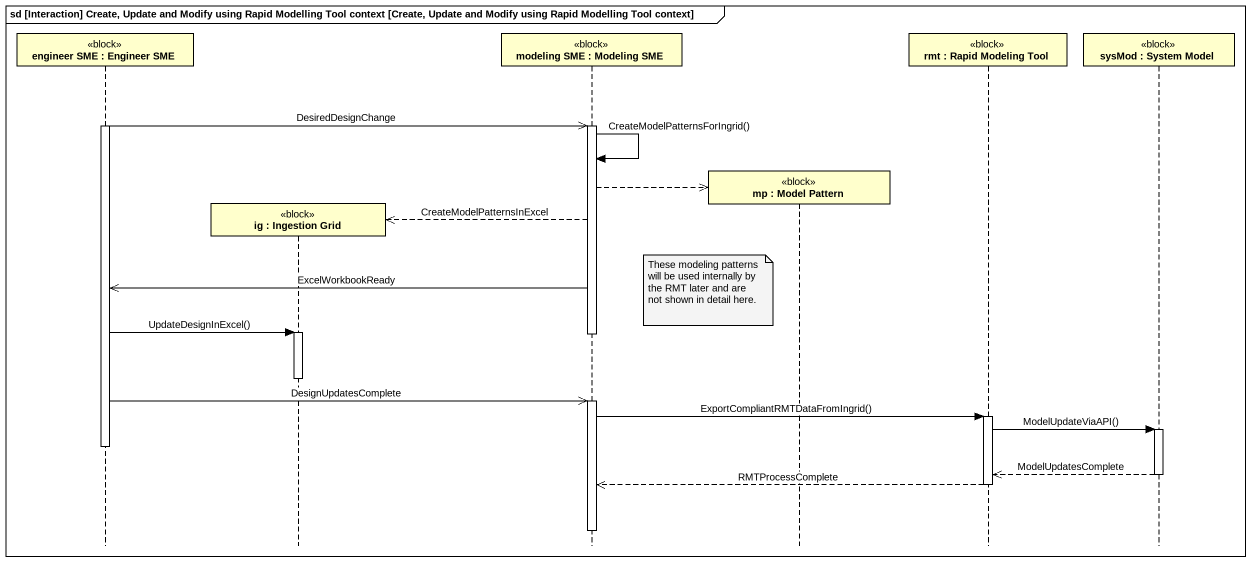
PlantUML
@startuml
mainframe sd [Interaction] Create, Update and Modify using Rapid Modelling Tool context [Create, Update and Modify using Rapid Modelling Tool context]
hide footbox
participant "engineer SME : Engineer SME" as engineer_SME <<block>>
participant "ig : Ingestion Grid" as ig <<block>>
participant "modeling SME : Modeling SME" as modeling_SME <<block>>
participant "mp : Model Pattern" as mp <<block>>
participant "rmt : Rapid Modeling Tool" as rmt <<block>>
participant "sysMod : System Model" as sysMod <<block>>

activate engineer_SME
engineer_SME ->> modeling_SME : DesiredDesignChange
activate modeling_SME
modeling_SME -> modeling_SME : CreateModelPatternsForIngrid()
modeling_SME -->> mp **
modeling_SME -->> ig ** : CreateModelPatternsInExcel
modeling_SME ->> engineer_SME : ExcelWorkbookReady
note left of mp : These modeling patterns will be used internally by the RMT later and are not shown in detail here.
engineer_SME -> ig : UpdateDesignInExcel()
activate ig
deactivate modeling_SME
deactivate ig
engineer_SME ->> modeling_SME : DesignUpdatesComplete
activate modeling_SME
modeling_SME -> rmt : ExportCompliantRMTDataFromIngrid()
activate rmt
rmt -> sysMod : ModelUpdateViaAPI()
activate sysMod
deactivate engineer_SME
sysMod -->> rmt : ModelUpdatesComplete
deactivate sysMod
rmt -->> modeling_SME : RMTProcessComplete
deactivate rmt
deactivate modeling_SME
@enduml
